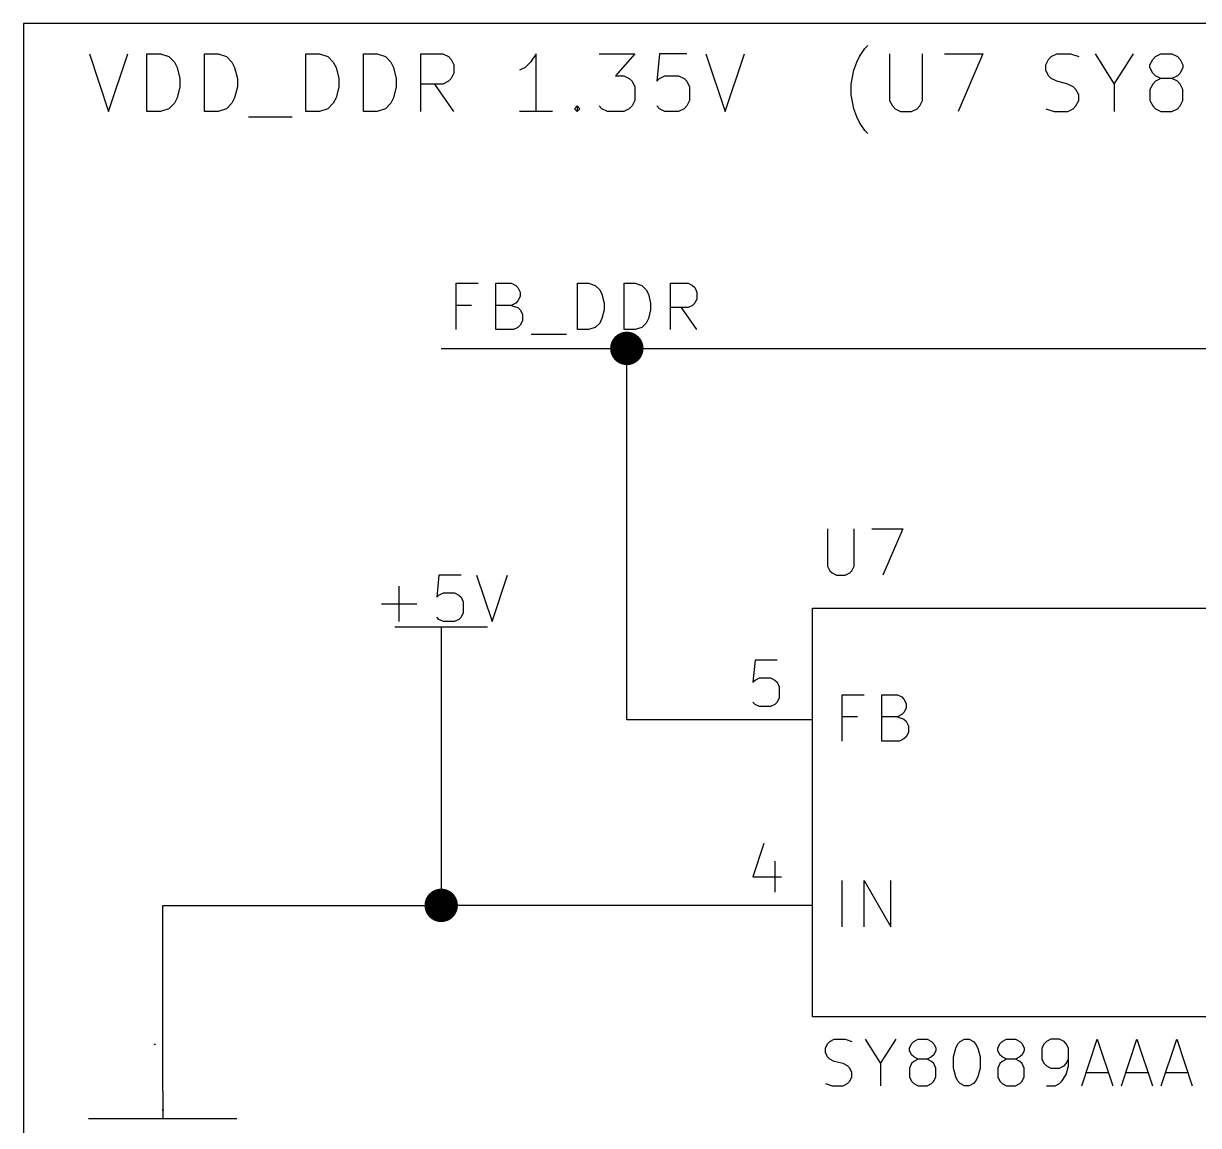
# Model space of a CAD drawing. Header units: millimetres. Extents: x 5 to 293, y -205 to -3.
# Drawn here: x 69.85 to 102, y -91.11 to -60.96 of the extents above; entities that cross this region are included whole.
import ezdxf

# ---------------------------------------------------------------- set-up
doc = ezdxf.new("R2010")
doc.units = ezdxf.units.MM
for name, color, linetype in [('GREENSIXTYFIVE', 129, 'CONTINUOUS'), ('LIGHTGREEN', 92, 'CONTINUOUS'), ('LIGHTMAGENTA', 212, 'CONTINUOUS'), ('LIGHTRED', 12, 'CONTINUOUS'), ('RED', 14, 'CONTINUOUS'), ('REDSIX', 19, 'CONTINUOUS')]:
    doc.layers.add(name, color=color, linetype=linetype)

msp = doc.modelspace()

# ---------------------------------------------------------------- linework, layer by layer
at = {"layer": 'GREENSIXTYFIVE', "linetype": 'CONTINUOUS'}
for p, q in [((91.8535, -74.7844), (91.8535, -75.8125)), ((91.8535, -74.7844), (91.8535, -75.8125)), ((92.5792, -75.8125), (92.5792, -74.7844)), ((92.5792, -75.8125), (92.5792, -74.7844)), ((93.0631, -74.7844), (93.9097, -74.7844)), ((93.0631, -74.7844), (93.9097, -74.7844)), ((93.9097, -74.7844), (93.3655, -76.0544)), ((93.9097, -74.7844), (93.3655, -76.0544)), ((91.8535, -75.8125), (91.914, -75.9335)), ((91.8535, -75.8125), (91.914, -75.9335)), ((92.5188, -75.9335), (92.5792, -75.8125)), ((92.5188, -75.9335), (92.5792, -75.8125)), ((81.2195, -76.0544), (81.1591, -76.6592)), ((81.8243, -76.0544), (81.2195, -76.0544)), ((82.2476, -76.0544), (82.6709, -77.3244)), ((82.6709, -77.3244), (83.0943, -76.0544)), ((91.914, -75.9335), (91.9745, -75.994)), ((91.914, -75.9335), (91.9745, -75.994)), ((91.9745, -75.994), (92.0954, -76.0544)), ((91.9745, -75.994), (92.0954, -76.0544)), ((92.0954, -76.0544), (92.3373, -76.0544)), ((92.0954, -76.0544), (92.3373, -76.0544)), ((92.3373, -76.0544), (92.4583, -75.994)), ((92.3373, -76.0544), (92.4583, -75.994)), ((92.4583, -75.994), (92.5188, -75.9335)), ((92.4583, -75.994), (92.5188, -75.9335)), ((80.1309, -77.3244), (80.1309, -76.3568)), ((79.6471, -76.8406), (80.6148, -76.8406)), ((81.1591, -76.6592), (81.2195, -76.5987)), ((81.2195, -76.5987), (81.3405, -76.5382)), ((81.3405, -76.5382), (81.6429, -76.5382)), ((81.6429, -76.5382), (81.7638, -76.5987)), ((81.7638, -76.5987), (81.8243, -76.6592)), ((81.8243, -76.6592), (81.8848, -76.7801)), ((81.8848, -76.7801), (81.8848, -77.0825)), ((81.8848, -77.0825), (81.8243, -77.2035)), ((81.2195, -77.264), (81.1591, -77.2035)), ((81.3405, -77.3244), (81.2195, -77.264)), ((81.6429, -77.3244), (81.3405, -77.3244)), ((81.7638, -77.264), (81.6429, -77.3244)), ((81.8243, -77.2035), (81.7638, -77.264)), ((92.2503, -80.5975), (92.2503, -79.3275)), ((92.2503, -79.3275), (92.8551, -79.3275)), ((92.2503, -80.5975), (92.2503, -79.3275)), ((92.2503, -79.3275), (92.8551, -79.3275)), ((93.3389, -80.5975), (93.3389, -79.3275)), ((93.3389, -79.3275), (93.7623, -79.3275)), ((93.3389, -80.5975), (93.3389, -79.3275)), ((93.3389, -79.3275), (93.7623, -79.3275)), ((93.7623, -79.3275), (93.8832, -79.388)), ((93.7623, -79.3275), (93.8832, -79.388)), ((93.8832, -79.388), (93.9437, -79.4485)), ((93.8832, -79.388), (93.9437, -79.4485)), ((93.9437, -79.4485), (94.0042, -79.5694)), ((93.9437, -79.4485), (94.0042, -79.5694)), ((94.0042, -79.6904), (93.9437, -79.8113)), ((94.0042, -79.6904), (93.9437, -79.8113)), ((94.0042, -79.5694), (94.0042, -79.6904)), ((94.0042, -79.5694), (94.0042, -79.6904)), ((92.6737, -79.9323), (92.2503, -79.9323)), ((92.6737, -79.9323), (92.2503, -79.9323)), ((93.7623, -79.9323), (93.3389, -79.9323)), ((93.7623, -79.9323), (93.3389, -79.9323)), ((93.8832, -79.8718), (93.7623, -79.9323)), ((93.8832, -79.8718), (93.7623, -79.9323)), ((93.7623, -79.9323), (93.9437, -79.9928)), ((93.7623, -79.9323), (93.9437, -79.9928)), ((93.9437, -79.8113), (93.8832, -79.8718)), ((93.9437, -79.8113), (93.8832, -79.8718)), ((93.9437, -79.9928), (94.0042, -80.0532)), ((93.9437, -79.9928), (94.0042, -80.0532)), ((94.0042, -80.0532), (94.0646, -80.1742)), ((94.0042, -80.0532), (94.0646, -80.1742)), ((94.0646, -80.3556), (94.0042, -80.4766)), ((94.0646, -80.3556), (94.0042, -80.4766)), ((94.0646, -80.1742), (94.0646, -80.3556)), ((94.0646, -80.1742), (94.0646, -80.3556)), ((93.8227, -80.5975), (93.3389, -80.5975)), ((93.8227, -80.5975), (93.3389, -80.5975)), ((93.9437, -80.5371), (93.8227, -80.5975)), ((93.9437, -80.5371), (93.8227, -80.5975)), ((94.0042, -80.4766), (93.9437, -80.5371)), ((94.0042, -80.4766), (93.9437, -80.5371)), ((92.2503, -85.6775), (92.2503, -84.4075)), ((92.2503, -85.6775), (92.2503, -84.4075)), ((92.8551, -85.6775), (92.8551, -84.4075)), ((92.8551, -84.4075), (93.5808, -85.6775)), ((92.8551, -85.6775), (92.8551, -84.4075)), ((92.8551, -84.4075), (93.5808, -85.6775)), ((93.5808, -85.6775), (93.5808, -84.4075)), ((93.5808, -85.6775), (93.5808, -84.4075)), ((91.7931, -88.9963), (91.8535, -88.8754)), ((91.7931, -88.9963), (91.8535, -88.8754)), ((91.7931, -89.1173), (91.7931, -88.9963)), ((91.7931, -89.1173), (91.7931, -88.9963)), ((91.8535, -88.8754), (91.914, -88.8149)), ((91.8535, -88.8754), (91.914, -88.8149)), ((91.914, -88.8149), (92.035, -88.7544)), ((91.914, -88.8149), (92.035, -88.7544)), ((92.035, -88.7544), (92.3373, -88.7544)), ((92.035, -88.7544), (92.3373, -88.7544)), ((92.3373, -88.7544), (92.5188, -88.8149)), ((92.3373, -88.7544), (92.5188, -88.8149)), ((92.8816, -88.7544), (93.3049, -89.4197)), ((92.8816, -88.7544), (93.3049, -89.4197)), ((93.3049, -89.4197), (93.7283, -88.7544)), ((93.3049, -89.4197), (93.7283, -88.7544)), ((94.0912, -88.9963), (94.1516, -88.8754)), ((94.0912, -88.9963), (94.1516, -88.8754)), ((94.0912, -89.0568), (94.0912, -88.9963)), ((94.0912, -89.0568), (94.0912, -88.9963)), ((94.1516, -89.1778), (94.0912, -89.0568)), ((94.1516, -89.1778), (94.0912, -89.0568)), ((94.1516, -88.8754), (94.2121, -88.8149)), ((94.1516, -88.8754), (94.2121, -88.8149)), ((94.2121, -88.8149), (94.3331, -88.7544)), ((94.2121, -88.8149), (94.3331, -88.7544)), ((94.3331, -88.7544), (94.575, -88.7544)), ((94.3331, -88.7544), (94.575, -88.7544)), ((94.575, -88.7544), (94.6959, -88.8149)), ((94.575, -88.7544), (94.6959, -88.8149)), ((94.6959, -88.8149), (94.7564, -88.8754)), ((94.6959, -88.8149), (94.7564, -88.8754)), ((94.7564, -88.8754), (94.8169, -88.9963)), ((94.7564, -88.8754), (94.8169, -88.9963)), ((94.8169, -89.0568), (94.7564, -89.1778)), ((94.8169, -89.0568), (94.7564, -89.1778)), ((94.8169, -88.9963), (94.8169, -89.0568)), ((94.8169, -88.9963), (94.8169, -89.0568)), ((95.3007, -89.2382), (95.3611, -88.9963)), ((95.3007, -89.2382), (95.3611, -88.9963)), ((95.3611, -88.9963), (95.4216, -88.8754)), ((95.3611, -88.9963), (95.4216, -88.8754)), ((95.4216, -88.8754), (95.4821, -88.8149)), ((95.4216, -88.8754), (95.4821, -88.8149)), ((95.4821, -88.8149), (95.603, -88.7544)), ((95.4821, -88.8149), (95.603, -88.7544)), ((95.603, -88.7544), (95.724, -88.7544)), ((95.603, -88.7544), (95.724, -88.7544)), ((95.724, -88.7544), (95.8449, -88.8149)), ((95.724, -88.7544), (95.8449, -88.8149)), ((95.8449, -88.8149), (95.9054, -88.8754)), ((95.8449, -88.8149), (95.9054, -88.8754)), ((95.9054, -88.8754), (95.9659, -88.9963)), ((95.9054, -88.8754), (95.9659, -88.9963)), ((95.9659, -88.9963), (96.0264, -89.2382)), ((95.9659, -88.9963), (96.0264, -89.2382)), ((96.5102, -88.9963), (96.5706, -88.8754)), ((96.5102, -88.9963), (96.5706, -88.8754)), ((96.5102, -89.0568), (96.5102, -88.9963)), ((96.5102, -89.0568), (96.5102, -88.9963)), ((96.5706, -89.1778), (96.5102, -89.0568)), ((96.5706, -89.1778), (96.5102, -89.0568)), ((96.5706, -88.8754), (96.6311, -88.8149)), ((96.5706, -88.8754), (96.6311, -88.8149)), ((96.6311, -88.8149), (96.7521, -88.7544)), ((96.6311, -88.8149), (96.7521, -88.7544)), ((96.7521, -88.7544), (96.994, -88.7544)), ((96.7521, -88.7544), (96.994, -88.7544)), ((96.994, -88.7544), (97.1149, -88.8149)), ((96.994, -88.7544), (97.1149, -88.8149)), ((97.1149, -88.8149), (97.1754, -88.8754)), ((97.1149, -88.8149), (97.1754, -88.8754)), ((97.1754, -88.8754), (97.2359, -88.9963)), ((97.1754, -88.8754), (97.2359, -88.9963)), ((97.2359, -89.0568), (97.1754, -89.1778)), ((97.2359, -89.0568), (97.1754, -89.1778)), ((97.2359, -88.9963), (97.2359, -89.0568)), ((97.2359, -88.9963), (97.2359, -89.0568)), ((97.7801, -88.8754), (97.7197, -88.9963)), ((97.7801, -88.8754), (97.7197, -88.9963)), ((97.7197, -88.9963), (97.7197, -89.2987)), ((97.7197, -88.9963), (97.7197, -89.2987)), ((97.8406, -88.8149), (97.7801, -88.8754)), ((97.8406, -88.8149), (97.7801, -88.8754)), ((97.9616, -88.7544), (97.8406, -88.8149)), ((97.9616, -88.7544), (97.8406, -88.8149)), ((98.2035, -88.7544), (97.9616, -88.7544)), ((98.2035, -88.7544), (97.9616, -88.7544)), ((98.3244, -88.8149), (98.2035, -88.7544)), ((98.3244, -88.8149), (98.2035, -88.7544)), ((98.3849, -88.8754), (98.3244, -88.8149)), ((98.3849, -88.8754), (98.3244, -88.8149)), ((98.4454, -88.9963), (98.3849, -88.8754)), ((98.4454, -88.9963), (98.3849, -88.8754)), ((98.4454, -89.4801), (98.4454, -88.9963)), ((98.4454, -89.4801), (98.4454, -88.9963)), ((98.8082, -90.0244), (99.2315, -88.7544)), ((98.8082, -90.0244), (99.2315, -88.7544)), ((99.2315, -88.7544), (99.6549, -90.0244)), ((99.2315, -88.7544), (99.6549, -90.0244)), ((99.8968, -90.0244), (100.3201, -88.7544)), ((99.8968, -90.0244), (100.3201, -88.7544)), ((100.3201, -88.7544), (100.7435, -90.0244)), ((100.3201, -88.7544), (100.7435, -90.0244)), ((100.9854, -90.0244), (101.4087, -88.7544)), ((100.9854, -90.0244), (101.4087, -88.7544)), ((101.4087, -88.7544), (101.8321, -90.0244)), ((101.4087, -88.7544), (101.8321, -90.0244)), ((91.8535, -89.2382), (91.7931, -89.1173)), ((91.8535, -89.2382), (91.7931, -89.1173)), ((91.914, -89.2987), (91.8535, -89.2382)), ((91.914, -89.2987), (91.8535, -89.2382)), ((92.035, -89.3592), (91.914, -89.2987)), ((92.035, -89.3592), (91.914, -89.2987)), ((92.2769, -89.4197), (92.035, -89.3592)), ((92.2769, -89.4197), (92.035, -89.3592)), ((94.2121, -89.2382), (94.1516, -89.1778)), ((94.2121, -89.2382), (94.1516, -89.1778)), ((94.2121, -89.3592), (94.1516, -89.4197)), ((94.2121, -89.3592), (94.1516, -89.4197)), ((94.3331, -89.2987), (94.2121, -89.2382)), ((94.3331, -89.2987), (94.2121, -89.2382)), ((94.3331, -89.2987), (94.2121, -89.3592)), ((94.3331, -89.2987), (94.2121, -89.3592)), ((94.575, -89.2987), (94.3331, -89.2987)), ((94.575, -89.2987), (94.3331, -89.2987)), ((94.6959, -89.2382), (94.575, -89.2987)), ((94.6959, -89.2382), (94.575, -89.2987)), ((94.6959, -89.3592), (94.575, -89.2987)), ((94.6959, -89.3592), (94.575, -89.2987)), ((94.7564, -89.1778), (94.6959, -89.2382)), ((94.7564, -89.1778), (94.6959, -89.2382)), ((94.7564, -89.4197), (94.6959, -89.3592)), ((94.7564, -89.4197), (94.6959, -89.3592)), ((95.3007, -89.5406), (95.3007, -89.2382)), ((95.3007, -89.5406), (95.3007, -89.2382)), ((96.0264, -89.2382), (96.0264, -89.5406)), ((96.0264, -89.2382), (96.0264, -89.5406)), ((96.6311, -89.2382), (96.5706, -89.1778)), ((96.6311, -89.2382), (96.5706, -89.1778)), ((96.6311, -89.3592), (96.5706, -89.4197)), ((96.6311, -89.3592), (96.5706, -89.4197)), ((96.7521, -89.2987), (96.6311, -89.2382)), ((96.7521, -89.2987), (96.6311, -89.2382)), ((96.7521, -89.2987), (96.6311, -89.3592)), ((96.7521, -89.2987), (96.6311, -89.3592)), ((96.994, -89.2987), (96.7521, -89.2987)), ((96.994, -89.2987), (96.7521, -89.2987)), ((97.1149, -89.2382), (96.994, -89.2987)), ((97.1149, -89.2382), (96.994, -89.2987)), ((97.1149, -89.3592), (96.994, -89.2987)), ((97.1149, -89.3592), (96.994, -89.2987)), ((97.1754, -89.1778), (97.1149, -89.2382)), ((97.1754, -89.1778), (97.1149, -89.2382)), ((97.1754, -89.4197), (97.1149, -89.3592)), ((97.1754, -89.4197), (97.1149, -89.3592)), ((97.7197, -89.2987), (97.7801, -89.4197)), ((97.7197, -89.2987), (97.7801, -89.4197)), ((98.3849, -89.4197), (98.4454, -89.2987)), ((98.3849, -89.4197), (98.4454, -89.2987)), ((92.3978, -89.4801), (92.2769, -89.4197)), ((92.3978, -89.4801), (92.2769, -89.4197)), ((92.4583, -89.5406), (92.3978, -89.4801)), ((92.4583, -89.5406), (92.3978, -89.4801)), ((92.5188, -89.6616), (92.4583, -89.5406)), ((92.5188, -89.6616), (92.4583, -89.5406)), ((92.5188, -89.7825), (92.5188, -89.6616)), ((92.5188, -89.7825), (92.5188, -89.6616)), ((93.3049, -89.4197), (93.3049, -90.0244)), ((93.3049, -89.4197), (93.3049, -90.0244)), ((94.1516, -89.4197), (94.0912, -89.5406)), ((94.1516, -89.4197), (94.0912, -89.5406)), ((94.0912, -89.5406), (94.0912, -89.7825)), ((94.0912, -89.5406), (94.0912, -89.7825)), ((94.8169, -89.5406), (94.7564, -89.4197)), ((94.8169, -89.5406), (94.7564, -89.4197)), ((94.8169, -89.7825), (94.8169, -89.5406)), ((94.8169, -89.7825), (94.8169, -89.5406)), ((95.3611, -89.7825), (95.3007, -89.5406)), ((95.3611, -89.7825), (95.3007, -89.5406)), ((96.0264, -89.5406), (95.9659, -89.7825)), ((96.0264, -89.5406), (95.9659, -89.7825)), ((96.5706, -89.4197), (96.5102, -89.5406)), ((96.5706, -89.4197), (96.5102, -89.5406)), ((96.5102, -89.5406), (96.5102, -89.7825)), ((96.5102, -89.5406), (96.5102, -89.7825)), ((97.2359, -89.5406), (97.1754, -89.4197)), ((97.2359, -89.5406), (97.1754, -89.4197)), ((97.2359, -89.7825), (97.2359, -89.5406)), ((97.2359, -89.7825), (97.2359, -89.5406)), ((97.7801, -89.4197), (97.8406, -89.4801)), ((97.7801, -89.4197), (97.8406, -89.4801)), ((97.8406, -89.4801), (97.9616, -89.5406)), ((97.8406, -89.4801), (97.9616, -89.5406)), ((97.9616, -89.5406), (98.2035, -89.5406)), ((97.9616, -89.5406), (98.2035, -89.5406)), ((98.2035, -89.5406), (98.3244, -89.4801)), ((98.2035, -89.5406), (98.3244, -89.4801)), ((98.3244, -89.4801), (98.3849, -89.4197)), ((98.3244, -89.4801), (98.3849, -89.4197)), ((98.3849, -89.722), (98.4454, -89.4801)), ((98.3849, -89.722), (98.4454, -89.4801)), ((98.9292, -89.6616), (99.5339, -89.6616)), ((98.9292, -89.6616), (99.5339, -89.6616)), ((100.0178, -89.6616), (100.6225, -89.6616)), ((100.0178, -89.6616), (100.6225, -89.6616)), ((101.1064, -89.6616), (101.7111, -89.6616)), ((101.1064, -89.6616), (101.7111, -89.6616)), ((91.7931, -89.964), (91.9745, -90.0244)), ((91.7931, -89.964), (91.9745, -90.0244)), ((91.9745, -90.0244), (92.2769, -90.0244)), ((91.9745, -90.0244), (92.2769, -90.0244)), ((92.2769, -90.0244), (92.3978, -89.964)), ((92.2769, -90.0244), (92.3978, -89.964)), ((92.3978, -89.964), (92.4583, -89.9035)), ((92.3978, -89.964), (92.4583, -89.9035)), ((92.4583, -89.9035), (92.5188, -89.7825)), ((92.4583, -89.9035), (92.5188, -89.7825)), ((94.0912, -89.7825), (94.1516, -89.9035)), ((94.0912, -89.7825), (94.1516, -89.9035)), ((94.1516, -89.9035), (94.2121, -89.964)), ((94.1516, -89.9035), (94.2121, -89.964)), ((94.2121, -89.964), (94.3331, -90.0244)), ((94.2121, -89.964), (94.3331, -90.0244)), ((94.3331, -90.0244), (94.575, -90.0244)), ((94.3331, -90.0244), (94.575, -90.0244)), ((94.575, -90.0244), (94.6959, -89.964)), ((94.575, -90.0244), (94.6959, -89.964)), ((94.6959, -89.964), (94.7564, -89.9035)), ((94.6959, -89.964), (94.7564, -89.9035)), ((94.7564, -89.9035), (94.8169, -89.7825)), ((94.7564, -89.9035), (94.8169, -89.7825)), ((95.4216, -89.9035), (95.3611, -89.7825)), ((95.4216, -89.9035), (95.3611, -89.7825)), ((95.4821, -89.964), (95.4216, -89.9035)), ((95.4821, -89.964), (95.4216, -89.9035)), ((95.603, -90.0244), (95.4821, -89.964)), ((95.603, -90.0244), (95.4821, -89.964)), ((95.724, -90.0244), (95.603, -90.0244)), ((95.724, -90.0244), (95.603, -90.0244)), ((95.8449, -89.964), (95.724, -90.0244)), ((95.8449, -89.964), (95.724, -90.0244)), ((95.9054, -89.9035), (95.8449, -89.964)), ((95.9054, -89.9035), (95.8449, -89.964)), ((95.9659, -89.7825), (95.9054, -89.9035)), ((95.9659, -89.7825), (95.9054, -89.9035)), ((96.5102, -89.7825), (96.5706, -89.9035)), ((96.5102, -89.7825), (96.5706, -89.9035)), ((96.5706, -89.9035), (96.6311, -89.964)), ((96.5706, -89.9035), (96.6311, -89.964)), ((96.6311, -89.964), (96.7521, -90.0244)), ((96.6311, -89.964), (96.7521, -90.0244)), ((96.7521, -90.0244), (96.994, -90.0244)), ((96.7521, -90.0244), (96.994, -90.0244)), ((96.994, -90.0244), (97.1149, -89.964)), ((96.994, -90.0244), (97.1149, -89.964)), ((97.1149, -89.964), (97.1754, -89.9035)), ((97.1149, -89.964), (97.1754, -89.9035)), ((97.1754, -89.9035), (97.2359, -89.7825)), ((97.1754, -89.9035), (97.2359, -89.7825)), ((97.8406, -90.0244), (98.0825, -90.0244)), ((97.8406, -90.0244), (98.0825, -90.0244)), ((98.0825, -90.0244), (98.2035, -89.964)), ((98.0825, -90.0244), (98.2035, -89.964)), ((98.2035, -89.964), (98.2639, -89.9035)), ((98.2035, -89.964), (98.2639, -89.9035)), ((98.2639, -89.9035), (98.3849, -89.722)), ((98.2639, -89.9035), (98.3849, -89.722)), ((73.6718, -90.6901), (73.6464, -90.6901)), ((73.6464, -90.6901), (73.65, -90.6925)), ((73.6718, -90.6901), (73.6464, -90.6901)), ((73.6464, -90.6901), (73.65, -90.6925)), ((73.65, -90.6925), (73.6524, -90.6949)), ((73.65, -90.6925), (73.6524, -90.6949)), ((73.6524, -90.6949), (73.6536, -90.6973)), ((73.6524, -90.6949), (73.6536, -90.6973)), ((73.6718, -90.6828), (73.6718, -90.6973)), ((73.6718, -90.6828), (73.6718, -90.6973))]:
    msp.add_line(p, q, dxfattribs=at)
at = {"layer": 'LIGHTGREEN', "linetype": 'CONTINUOUS'}
for p, q in [((81.28, -69.85), (86.36, -69.85)), ((86.36, -69.85), (137.16, -69.85)), ((86.36, -80.01), (86.36, -69.85)), ((81.28, -80.01), (81.28, -85.09)), ((88.9, -80.01), (86.36, -80.01)), ((73.66, -87.63), (73.66, -85.09)), ((73.66, -85.09), (81.28, -85.09)), ((88.9, -85.09), (81.28, -85.09))]:
    msp.add_line(p, q, dxfattribs=at)
at = {"layer": 'LIGHTGREEN', "const_width": 0.4572}
for points in [[(86.1314, -69.85, 1), (86.5886, -69.85, 1)], [(81.0514, -85.09, 1), (81.5086, -85.09, 1)]]:
    msp.add_lwpolyline(points, format="xyb", close=True, dxfattribs=at)
at = {"layer": 'LIGHTMAGENTA', "linetype": 'CONTINUOUS'}
for p, q in [((69.85, -60.96), (69.85, -114.3)), ((180.848, -60.96), (69.85, -60.96)), ((92.7255, -61.8656), (92.8755, -61.6407)), ((92.8755, -61.6407), (92.9504, -61.5657)), ((71.6534, -61.7906), (72.1784, -63.3654)), ((72.1784, -63.3654), (72.7033, -61.7906)), ((73.2282, -63.3654), (73.2282, -61.7906)), ((73.2282, -61.7906), (73.6032, -61.7906)), ((73.6032, -61.7906), (73.8281, -61.8656)), ((73.8281, -61.8656), (73.9781, -62.0156)), ((73.9781, -62.0156), (74.0531, -62.1656)), ((74.803, -63.3654), (74.803, -61.7906)), ((74.803, -61.7906), (75.178, -61.7906)), ((75.178, -61.7906), (75.4029, -61.8656)), ((75.4029, -61.8656), (75.5529, -62.0156)), ((75.5529, -62.0156), (75.6279, -62.1656)), ((77.5776, -63.3654), (77.5776, -61.7906)), ((77.5776, -61.7906), (77.9526, -61.7906)), ((77.9526, -61.7906), (78.1775, -61.8656)), ((78.1775, -61.8656), (78.3275, -62.0156)), ((78.3275, -62.0156), (78.4025, -62.1656)), ((79.1524, -63.3654), (79.1524, -61.7906)), ((79.1524, -61.7906), (79.5274, -61.7906)), ((79.5274, -61.7906), (79.7523, -61.8656)), ((79.7523, -61.8656), (79.9023, -62.0156)), ((79.9023, -62.0156), (79.9773, -62.1656)), ((80.7272, -63.3654), (80.7272, -61.7906)), ((80.7272, -61.7906), (81.3271, -61.7906)), ((81.3271, -61.7906), (81.4771, -61.8656)), ((81.4771, -61.8656), (81.5521, -61.9406)), ((81.5521, -61.9406), (81.6271, -62.0906)), ((83.7268, -62.0156), (83.5768, -62.1656)), ((83.8768, -61.7906), (83.7268, -62.0156)), ((83.8768, -63.3654), (83.8768, -61.7906)), ((85.6015, -61.7906), (86.5764, -61.7906)), ((86.5764, -61.7906), (86.0515, -62.3906)), ((87.2513, -61.7906), (87.1763, -62.5405)), ((88.0012, -61.7906), (87.2513, -61.7906)), ((88.5261, -61.7906), (89.0511, -63.3654)), ((89.0511, -63.3654), (89.576, -61.7906)), ((92.5755, -62.2406), (92.6505, -62.0156)), ((92.6505, -62.0156), (92.7255, -61.8656)), ((93.5504, -61.7906), (93.5504, -63.0655)), ((94.4503, -63.0655), (94.4503, -61.7906)), ((95.0502, -61.7906), (96.1001, -61.7906)), ((96.1001, -61.7906), (95.4252, -63.3654)), ((97.8248, -62.0906), (97.8998, -61.9406)), ((97.8998, -61.9406), (97.9748, -61.8656)), ((97.9748, -61.8656), (98.1248, -61.7906)), ((98.1248, -61.7906), (98.4997, -61.7906)), ((98.4997, -61.7906), (98.7247, -61.8656)), ((99.1746, -61.7906), (99.6996, -62.6155)), ((99.6996, -62.6155), (100.2245, -61.7906)), ((100.6744, -62.0906), (100.7494, -61.9406)), ((100.7494, -61.9406), (100.8244, -61.8656)), ((100.8244, -61.8656), (100.9744, -61.7906)), ((100.9744, -61.7906), (101.2743, -61.7906)), ((101.2743, -61.7906), (101.4243, -61.8656)), ((101.4243, -61.8656), (101.4993, -61.9406)), ((101.4993, -61.9406), (101.5743, -62.0906)), ((74.0531, -62.1656), (74.1281, -62.4656)), ((75.6279, -62.1656), (75.7029, -62.4656)), ((78.4025, -62.1656), (78.4775, -62.4656)), ((79.9773, -62.1656), (80.0523, -62.4656)), ((81.6271, -62.3156), (81.5521, -62.4656)), ((81.6271, -62.0906), (81.6271, -62.3156)), ((83.5768, -62.1656), (83.4268, -62.2406)), ((92.5005, -62.6155), (92.5755, -62.2406)), ((97.8248, -62.2406), (97.8248, -62.0906)), ((97.8998, -62.3906), (97.8248, -62.2406)), ((100.6744, -62.1656), (100.6744, -62.0906)), ((100.7494, -62.3156), (100.6744, -62.1656)), ((100.8244, -62.3906), (100.7494, -62.3156)), ((101.4993, -62.3156), (101.4243, -62.3906)), ((101.5743, -62.1656), (101.4993, -62.3156)), ((101.5743, -62.0906), (101.5743, -62.1656)), ((74.1281, -62.6905), (74.0531, -62.9905)), ((74.1281, -62.4656), (74.1281, -62.6905)), ((75.7029, -62.6905), (75.6279, -62.9905)), ((75.7029, -62.4656), (75.7029, -62.6905)), ((78.4775, -62.6905), (78.4025, -62.9905)), ((78.4775, -62.4656), (78.4775, -62.6905)), ((80.0523, -62.6905), (79.9773, -62.9905)), ((80.0523, -62.4656), (80.0523, -62.6905)), ((81.3271, -62.6155), (80.7272, -62.6155)), ((81.6271, -63.3654), (81.1022, -62.6155)), ((81.4771, -62.5405), (81.3271, -62.6155)), ((81.5521, -62.4656), (81.4771, -62.5405)), ((86.0515, -62.3906), (86.2764, -62.3906)), ((86.2764, -62.3906), (86.4264, -62.4656)), ((86.4264, -62.4656), (86.5014, -62.5405)), ((86.5014, -62.5405), (86.5764, -62.6905)), ((86.5764, -62.6905), (86.5764, -63.0655)), ((87.1763, -62.5405), (87.2513, -62.4656)), ((87.2513, -62.4656), (87.4013, -62.3906)), ((87.4013, -62.3906), (87.7762, -62.3906)), ((87.7762, -62.3906), (87.9262, -62.4656)), ((87.9262, -62.4656), (88.0012, -62.5405)), ((88.0012, -62.5405), (88.0762, -62.6905)), ((88.0762, -62.6905), (88.0762, -63.0655)), ((92.5005, -62.9155), (92.5005, -62.6155)), ((97.9748, -62.4656), (97.8998, -62.3906)), ((98.1248, -62.5405), (97.9748, -62.4656)), ((98.4247, -62.6155), (98.1248, -62.5405)), ((98.5747, -62.6905), (98.4247, -62.6155)), ((98.6497, -62.7655), (98.5747, -62.6905)), ((99.6996, -62.6155), (99.6996, -63.3654)), ((100.7494, -62.6155), (100.6744, -62.7655)), ((100.8244, -62.5405), (100.7494, -62.6155)), ((100.9744, -62.4656), (100.8244, -62.3906)), ((100.9744, -62.4656), (100.8244, -62.5405)), ((101.2743, -62.4656), (100.9744, -62.4656)), ((101.4243, -62.3906), (101.2743, -62.4656)), ((101.4243, -62.5405), (101.2743, -62.4656)), ((101.4993, -62.6155), (101.4243, -62.5405)), ((101.5743, -62.7655), (101.4993, -62.6155)), ((74.0531, -62.9905), (73.9781, -63.1405)), ((75.6279, -62.9905), (75.5529, -63.1405)), ((78.4025, -62.9905), (78.3275, -63.1405)), ((79.9773, -62.9905), (79.9023, -63.1405)), ((92.5755, -63.2905), (92.5005, -62.9155)), ((98.7247, -62.9155), (98.6497, -62.7655)), ((98.7247, -63.0655), (98.7247, -62.9155)), ((100.6744, -62.7655), (100.6744, -63.0655)), ((101.5743, -63.0655), (101.5743, -62.7655)), ((73.8281, -63.2905), (73.6032, -63.3654)), ((73.9781, -63.1405), (73.8281, -63.2905)), ((75.4029, -63.2905), (75.178, -63.3654)), ((75.5529, -63.1405), (75.4029, -63.2905)), ((78.1775, -63.2905), (77.9526, -63.3654)), ((78.3275, -63.1405), (78.1775, -63.2905)), ((79.7523, -63.2905), (79.5274, -63.3654)), ((79.9023, -63.1405), (79.7523, -63.2905)), ((84.9266, -63.2905), (85.0016, -63.2155)), ((85.0016, -63.3654), (84.9266, -63.2905)), ((85.0016, -63.2155), (85.0766, -63.2905)), ((85.0016, -63.2155), (85.0016, -63.3654)), ((85.0766, -63.2905), (85.0016, -63.3654)), ((85.6765, -63.2905), (85.6015, -63.2155)), ((85.8265, -63.3654), (85.6765, -63.2905)), ((86.4264, -63.2905), (86.2764, -63.3654)), ((86.5014, -63.2155), (86.4264, -63.2905)), ((86.5764, -63.0655), (86.5014, -63.2155)), ((87.2513, -63.2905), (87.1763, -63.2155)), ((87.4013, -63.3654), (87.2513, -63.2905)), ((87.9262, -63.2905), (87.7762, -63.3654)), ((88.0012, -63.2155), (87.9262, -63.2905)), ((88.0762, -63.0655), (88.0012, -63.2155)), ((92.6505, -63.5154), (92.5755, -63.2905)), ((93.5504, -63.0655), (93.6254, -63.2155)), ((93.6254, -63.2155), (93.7004, -63.2905)), ((93.7004, -63.2905), (93.8504, -63.3654)), ((94.1503, -63.3654), (94.3003, -63.2905)), ((94.3003, -63.2905), (94.3753, -63.2155)), ((94.3753, -63.2155), (94.4503, -63.0655)), ((97.8248, -63.2905), (98.0498, -63.3654)), ((98.4247, -63.3654), (98.5747, -63.2905)), ((98.5747, -63.2905), (98.6497, -63.2155)), ((98.6497, -63.2155), (98.7247, -63.0655)), ((100.6744, -63.0655), (100.7494, -63.2155)), ((100.7494, -63.2155), (100.8244, -63.2905)), ((100.8244, -63.2905), (100.9744, -63.3654)), ((101.2743, -63.3654), (101.4243, -63.2905)), ((101.4243, -63.2905), (101.4993, -63.2155)), ((101.4993, -63.2155), (101.5743, -63.0655)), ((73.6032, -63.3654), (73.2282, -63.3654)), ((75.178, -63.3654), (74.803, -63.3654)), ((76.0029, -63.5154), (77.2027, -63.5154)), ((77.9526, -63.3654), (77.5776, -63.3654)), ((79.5274, -63.3654), (79.1524, -63.3654)), ((84.3267, -63.3654), (83.4268, -63.3654)), ((86.2764, -63.3654), (85.8265, -63.3654)), ((87.7762, -63.3654), (87.4013, -63.3654)), ((92.7255, -63.6654), (92.6505, -63.5154)), ((93.8504, -63.3654), (94.1503, -63.3654)), ((98.0498, -63.3654), (98.4247, -63.3654)), ((100.9744, -63.3654), (101.2743, -63.3654)), ((92.8755, -63.8904), (92.7255, -63.6654)), ((92.9504, -63.9654), (92.8755, -63.8904))]:
    msp.add_line(p, q, dxfattribs=at)
at = {"layer": 'LIGHTRED', "linetype": 'CONTINUOUS'}
for p, q in [((89.8676, -78.3813), (89.8072, -78.9861)), ((89.8676, -78.3813), (89.8072, -78.9861)), ((90.4724, -78.3813), (89.8676, -78.3813)), ((90.4724, -78.3813), (89.8676, -78.3813)), ((89.8072, -78.9861), (89.8676, -78.9256)), ((89.8072, -78.9861), (89.8676, -78.9256)), ((89.8676, -78.9256), (89.9886, -78.8651)), ((89.8676, -78.9256), (89.9886, -78.8651)), ((89.9886, -78.8651), (90.291, -78.8651)), ((89.9886, -78.8651), (90.291, -78.8651)), ((90.291, -78.8651), (90.4119, -78.9256)), ((90.291, -78.8651), (90.4119, -78.9256)), ((90.4119, -78.9256), (90.4724, -78.9861)), ((90.4119, -78.9256), (90.4724, -78.9861)), ((90.4724, -78.9861), (90.5329, -79.107)), ((90.4724, -78.9861), (90.5329, -79.107)), ((90.5329, -79.4094), (90.4724, -79.5304)), ((90.5329, -79.4094), (90.4724, -79.5304)), ((90.5329, -79.107), (90.5329, -79.4094)), ((90.5329, -79.107), (90.5329, -79.4094)), ((89.8676, -79.5909), (89.8072, -79.5304)), ((89.8676, -79.5909), (89.8072, -79.5304)), ((89.9886, -79.6513), (89.8676, -79.5909)), ((89.9886, -79.6513), (89.8676, -79.5909)), ((90.291, -79.6513), (89.9886, -79.6513)), ((90.291, -79.6513), (89.9886, -79.6513)), ((90.4119, -79.5909), (90.291, -79.6513)), ((90.4119, -79.5909), (90.291, -79.6513)), ((90.4724, -79.5304), (90.4119, -79.5909)), ((90.4724, -79.5304), (90.4119, -79.5909)), ((90.1095, -83.4009), (89.8072, -84.308)), ((90.1095, -83.4009), (89.8072, -84.308)), ((90.4119, -83.8847), (90.4119, -84.7313)), ((90.4119, -83.8847), (90.4119, -84.7313)), ((89.8072, -84.308), (90.5933, -84.308)), ((89.8072, -84.308), (90.5933, -84.308)), ((73.4537, -88.9), (73.4283, -88.9)), ((73.4283, -88.9), (73.4319, -88.9024)), ((73.4537, -88.9), (73.4283, -88.9)), ((73.4283, -88.9), (73.4319, -88.9024)), ((73.4319, -88.9024), (73.4343, -88.9048)), ((73.4319, -88.9024), (73.4343, -88.9048)), ((73.4343, -88.9048), (73.4355, -88.9072)), ((73.4343, -88.9048), (73.4355, -88.9072)), ((73.4537, -88.8927), (73.4537, -88.9072)), ((73.4537, -88.8927), (73.4537, -88.9072))]:
    msp.add_line(p, q, dxfattribs=at)
at = {"layer": 'RED', "linetype": 'CONTINUOUS'}
for p, q in [((91.44, -88.138), (91.44, -76.962)), ((91.44, -76.962), (106.68, -76.962)), ((80.01, -77.47), (82.55, -77.47)), ((81.28, -77.47), (81.28, -78.74)), ((81.28, -78.74), (81.28, -80.01)), ((91.44, -80.01), (88.9, -80.01)), ((91.44, -80.01), (88.9, -80.01)), ((91.44, -85.09), (88.9, -85.09)), ((91.44, -85.09), (88.9, -85.09)), ((73.66, -90.17), (73.66, -87.63)), ((73.66, -90.17), (73.66, -87.63)), ((106.68, -88.138), (91.44, -88.138)), ((73.66, -90.17), (73.66, -90.932)), ((75.692, -90.932), (71.628, -90.932))]:
    msp.add_line(p, q, dxfattribs=at)
at = {"layer": 'REDSIX', "linetype": 'CONTINUOUS'}
for p, q in [((81.6867, -69.3369), (81.6867, -68.0669)), ((81.6867, -68.0669), (82.2915, -68.0669)), ((82.7753, -69.3369), (82.7753, -68.0669)), ((82.7753, -68.0669), (83.1987, -68.0669)), ((83.1987, -68.0669), (83.3196, -68.1274)), ((83.3196, -68.1274), (83.3801, -68.1879)), ((85.0129, -69.3369), (85.0129, -68.0669)), ((85.0129, -68.0669), (85.3153, -68.0669)), ((85.3153, -68.0669), (85.4967, -68.1274)), ((85.4967, -68.1274), (85.6177, -68.2484)), ((86.2829, -69.3369), (86.2829, -68.0669)), ((86.2829, -68.0669), (86.5853, -68.0669)), ((86.5853, -68.0669), (86.7667, -68.1274)), ((86.7667, -68.1274), (86.8877, -68.2484)), ((87.5529, -69.3369), (87.5529, -68.0669)), ((87.5529, -68.0669), (88.0367, -68.0669)), ((88.0367, -68.0669), (88.1577, -68.1274)), ((88.1577, -68.1274), (88.2182, -68.1879)), ((83.3801, -68.1879), (83.4406, -68.3088)), ((83.4406, -68.4298), (83.3801, -68.5507)), ((83.4406, -68.3088), (83.4406, -68.4298)), ((85.6177, -68.2484), (85.6782, -68.3693)), ((85.6782, -68.3693), (85.7386, -68.6112)), ((86.8877, -68.2484), (86.9482, -68.3693)), ((86.9482, -68.3693), (87.0086, -68.6112)), ((88.2182, -68.1879), (88.2786, -68.3088)), ((88.2786, -68.3088), (88.2786, -68.4903)), ((82.1101, -68.6717), (81.6867, -68.6717)), ((83.1987, -68.6717), (82.7753, -68.6717)), ((83.3196, -68.6112), (83.1987, -68.6717)), ((83.1987, -68.6717), (83.3801, -68.7322)), ((83.3801, -68.5507), (83.3196, -68.6112)), ((83.3801, -68.7322), (83.4406, -68.7926)), ((83.4406, -68.7926), (83.501, -68.9136)), ((85.7386, -68.7926), (85.6782, -69.0345)), ((85.7386, -68.6112), (85.7386, -68.7926)), ((87.0086, -68.7926), (86.9482, -69.0345)), ((87.0086, -68.6112), (87.0086, -68.7926)), ((88.0367, -68.7322), (87.5529, -68.7322)), ((88.2786, -69.3369), (87.8553, -68.7322)), ((88.1577, -68.6717), (88.0367, -68.7322)), ((88.2182, -68.6112), (88.1577, -68.6717)), ((88.2786, -68.4903), (88.2182, -68.6112)), ((83.501, -69.095), (83.4406, -69.216)), ((83.501, -68.9136), (83.501, -69.095)), ((85.6782, -69.0345), (85.6177, -69.1555)), ((86.9482, -69.0345), (86.8877, -69.1555)), ((83.2591, -69.3369), (82.7753, -69.3369)), ((83.3801, -69.2765), (83.2591, -69.3369)), ((83.4406, -69.216), (83.3801, -69.2765)), ((85.3153, -69.3369), (85.0129, -69.3369)), ((85.4967, -69.2765), (85.3153, -69.3369)), ((85.6177, -69.1555), (85.4967, -69.2765)), ((86.5853, -69.3369), (86.2829, -69.3369)), ((86.7667, -69.2765), (86.5853, -69.3369)), ((86.8877, -69.1555), (86.7667, -69.2765)), ((83.743, -69.4579), (84.7106, -69.4579))]:
    msp.add_line(p, q, dxfattribs=at)

doc.saveas('drawing.dxf')
